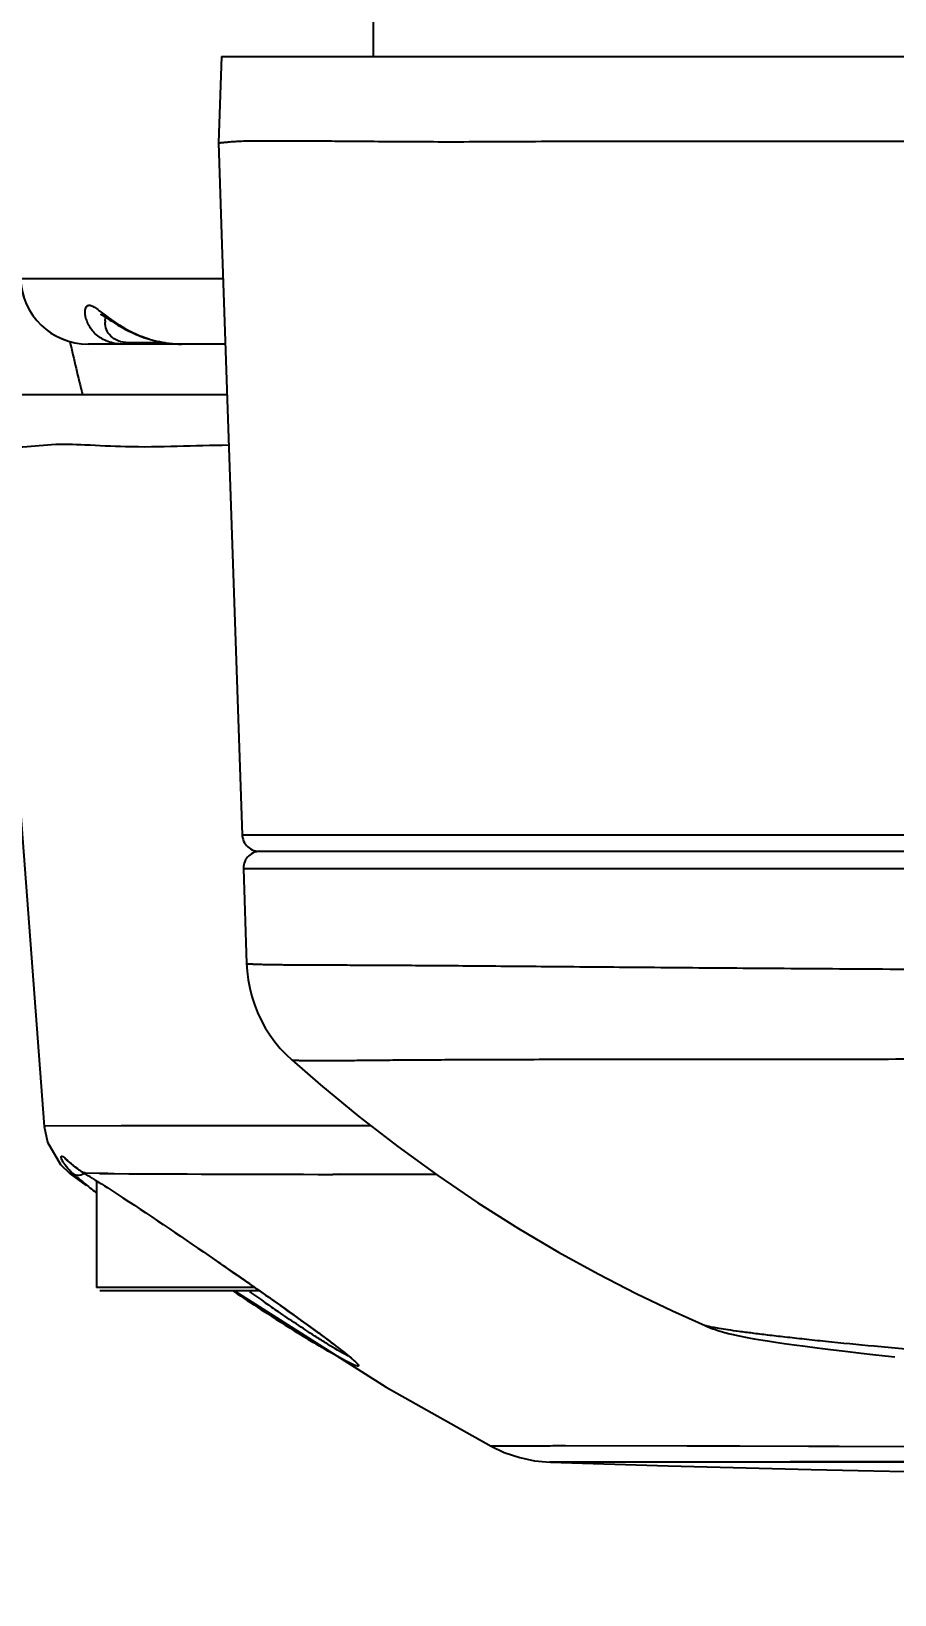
# Model space of a CAD drawing. Header units: millimetres. Extents: x 5828 to 6704, y 123 to 421.
# Drawn here: x 6587.264 to 6588.967, y 242.748 to 245.83 of the extents above; entities that cross this region are included whole.
import ezdxf

# ---------------------------------------------------------------- set-up
doc = ezdxf.new("R2010")
doc.units = ezdxf.units.MM
for name, color, linetype in [('外形图', 7, 'Continuous'), ('尺寸标注', 7, 'Continuous'), ('运动范围', 7, 'Continuous')]:
    doc.layers.add(name, color=color, linetype=linetype)
doc.styles.add('微软雅黑', font='msyh.ttc', dxfattribs={"height": 1.5})
doc.dimstyles.new('尺寸标注_1_15比例', dxfattribs={"dimtxt": 1.5, "dimasz": 1.25, "dimexe": 0.5, "dimexo": 0.4, "dimgap": 0.5, "dimtad": 1, "dimdec": 1, "dimlfac": 15, "dimdsep": 46, "dimtxsty": '微软雅黑', "dimcen": 0.09, "dimadec": 0, "dimazin": 0, "dimtp": 0.01, "dimtm": 0.01, "dimtfac": 1, "dimtdec": 1, "dimtofl": 0, "dimtmove": 0, "dimatfit": 3, "dimfxl": 1, "dimtolj": 1, "dimarcsym": 0})

# ---------------------------------------------------------------- blocks, each defined once
blk = doc.blocks.new('*D770')
at = {"layer": 'Defpoints', "color": 0}
for p in [(6551.3884, 249.6138), (6591.2263, 249.6138), (6637.3008, 249.6138), (6628.0365, 243.1292), (6583.7661, 238.2698)]:
    blk.add_point(p, dxfattribs=at)
at = {"layer": '尺寸标注', "color": 0, "lineweight": -2}
blk.add_arc((6591.2263, 249.6138), 13.5772, 185.27685, 344.73221, dxfattribs=at)
at = {"layer": '尺寸标注', "color": 0}
for points in [[(6577.9147, 248.3747), (6577.4985, 248.3555), (6577.6491, 249.6138)], [(6604.5277, 245.9929), (6604.1211, 246.084), (6604.5977, 247.2582)]]:
    blk.add_solid(points, dxfattribs=at)
at = {"layer": '尺寸标注', "color": 0, "insert": (6591.5441, 237.3197), "char_height": 1.5, "attachment_point": 5, "rotation": 1.4808, "style": '微软雅黑'}
blk.add_mtext('\\A1;+\\A1;170%%d', dxfattribs=at)

msp = doc.modelspace()

# ---------------------------------------------------------------- linework, layer by layer
at = {"layer": '外形图', "color": 7, "linetype": 'Continuous'}
for p, q in [((6587.9387, 245.7805), (6587.9387, 245.8805)), ((6587.639, 245.7805), (6587.6331, 245.6108)), ((6587.639, 245.7805), (6594.8103, 245.7805)), ((6587.6425, 245.3424), (6587.2431, 245.3424)), ((6587.4105, 245.2668), (6587.4194, 245.261)), ((6587.6469, 245.2138), (6587.3762, 245.2138)), ((6587.5279, 245.2164), (6587.4555, 245.2164)), ((6587.5479, 245.2142), (6587.548, 245.2142)), ((6587.6504, 245.1138), (6587.1982, 245.1138)), ((6587.2091, 244.7471), (6587.2894, 243.6714)), ((6587.6802, 244.246), (6596.7911, 244.2459)), ((6587.7147, 244.2138), (6587.7115, 244.2135)), ((6587.7135, 244.2138), (6596.7779, 244.2138)), ((6587.6825, 244.1793), (6587.6888, 243.9926)), ((6587.4414, 243.6724), (6587.288, 243.6718)), ((6587.2893, 243.6718), (6587.2893, 243.6718)), ((6587.8212, 243.6728), (6587.4414, 243.6724)), ((6587.7453, 243.6728), (6587.4797, 243.6725)), ((6587.9178, 243.6729), (6587.8212, 243.6728)), ((6587.9334, 243.6728), (6587.8212, 243.6728)), ((6587.3218, 243.596), (6587.3407, 243.5781)), ((6587.3461, 243.5785), (6587.3396, 243.579)), ((6587.3402, 243.5783), (6587.3401, 243.5784)), ((6587.3401, 243.5784), (6587.3401, 243.5784)), ((6587.3461, 243.5785), (6587.3402, 243.5783)), ((6587.3407, 243.5781), (6587.3726, 243.5549)), ((6587.3538, 243.5719), (6587.3461, 243.5785)), ((6587.3661, 243.5804), (6587.3707, 243.5776)), ((6587.3689, 243.5789), (6587.3707, 243.5776)), ((6587.4152, 243.5786), (6587.3689, 243.5789)), ((6588.0626, 243.5768), (6587.8586, 243.5769)), ((6587.9564, 243.5768), (6587.873, 243.577)), ((6587.393, 243.5637), (6587.393, 243.3538)), ((6587.615, 243.4161), (6587.6236, 243.4102)), ((6587.615, 243.416), (6587.6441, 243.396)), ((6587.6236, 243.4102), (6587.6328, 243.4039)), ((6587.6441, 243.396), (6587.6758, 243.374)), ((6587.7048, 243.3538), (6587.393, 243.3538)), ((6587.6758, 243.374), (6587.7066, 243.3526)), ((6587.7143, 243.3471), (6587.3997, 243.3471)), ((6587.7155, 243.3465), (6587.7261, 243.339)), ((6587.7261, 243.339), (6587.7325, 243.3345)), ((6587.7325, 243.3345), (6587.7421, 243.3277)), ((6587.7421, 243.3277), (6587.7554, 243.3183)), ((6587.764, 243.3121), (6587.7901, 243.2935)), ((6588.6691, 243.2566), (6588.6755, 243.2554)), ((6588.6755, 243.2554), (6588.6824, 243.2541)), ((6588.6824, 243.2541), (6588.6898, 243.2529)), ((6588.6898, 243.2529), (6588.6978, 243.2515)), ((6588.6978, 243.2515), (6588.7065, 243.2501)), ((6588.7065, 243.2501), (6588.716, 243.2486)), ((6588.716, 243.2486), (6588.7315, 243.2463)), ((6588.7315, 243.2463), (6588.7489, 243.2437)), ((6588.7489, 243.2437), (6588.7684, 243.241)), ((6588.7684, 243.241), (6588.79, 243.2381)), ((6588.79, 243.2381), (6588.8139, 243.2349)), ((6588.8139, 243.2349), (6588.8402, 243.2316)), ((6588.8402, 243.2316), (6588.8692, 243.2281)), ((6587.9003, 243.2096), (6587.901, 243.2089)), ((6588.8692, 243.2281), (6588.9008, 243.2243)), ((6588.9008, 243.2243), (6588.9236, 243.2217)), ((6588.9236, 243.2217), (6588.9477, 243.219)), ((6588.9477, 243.219), (6588.9667, 243.217)), ((6588.271, 243.0413), (6588.1692, 243.0408)), ((6588.2872, 243.0413), (6588.1757, 243.0408)), ((6588.2929, 243.0414), (6588.271, 243.0413)), ((6588.3177, 243.0414), (6588.2929, 243.0414)), ((6590.4022, 243.0355), (6588.3177, 243.0414)), ((6588.2861, 243.0094), (6588.286, 243.0094)), ((6588.2873, 243.0094), (6588.2873, 243.0094)), ((6589.8981, 243.0101), (6588.2958, 243.0094))]:
    msp.add_line(p, q, dxfattribs=at)
for points in [[(6587.6331, 245.6108), (6587.6402, 245.41), (6587.6802, 244.246)], [(6587.4017, 245.2722), (6587.4016, 245.2722), (6587.4018, 245.2722), (6587.4023, 245.2719), (6587.4032, 245.2714), (6587.4046, 245.2706), (6587.4062, 245.2696), (6587.4082, 245.2684), (6587.4105, 245.2668)], [(6587.4194, 245.261), (6587.423, 245.2587), (6587.4268, 245.2562), (6587.4309, 245.2537), (6587.4352, 245.2511), (6587.4399, 245.2483), (6587.4449, 245.2455), (6587.4503, 245.2426), (6587.4563, 245.2395), (6587.4629, 245.2364), (6587.47, 245.2332), (6587.4776, 245.2301), (6587.4858, 245.227), (6587.4946, 245.2241), (6587.504, 245.2214), (6587.5139, 245.219), (6587.5246, 245.2169), (6587.536, 245.2153), (6587.5485, 245.2142), (6587.5605, 245.2138)], [(6587.6802, 244.246), (6587.6803, 244.2442), (6587.6808, 244.2407), (6587.6817, 244.2373), (6587.6829, 244.234), (6587.6845, 244.2308), (6587.6864, 244.2278), (6587.6886, 244.2251), (6587.691, 244.2225), (6587.6938, 244.2203), (6587.6967, 244.2184), (6587.6998, 244.2167), (6587.7031, 244.2155), (6587.7065, 244.2145), (6587.71, 244.214), (6587.7135, 244.2138)], [(6587.7115, 244.2135), (6587.7081, 244.2129), (6587.7048, 244.2119), (6587.7016, 244.2106), (6587.6986, 244.209), (6587.6957, 244.2071), (6587.6931, 244.2049), (6587.6907, 244.2024), (6587.6886, 244.1997), (6587.6867, 244.1968), (6587.6852, 244.1937), (6587.684, 244.1904), (6587.6831, 244.1871), (6587.6826, 244.1837), (6587.6825, 244.1803), (6587.6825, 244.1793)], [(6587.6888, 243.9926), (6587.6897, 243.9774), (6587.6918, 243.9607), (6587.6949, 243.9441), (6587.699, 243.9278), (6587.7042, 243.9117), (6587.7104, 243.896), (6587.7175, 243.8808), (6587.7256, 243.866), (6587.7346, 243.8518), (6587.7445, 243.8381), (6587.7552, 243.8252), (6587.7667, 243.8129), (6587.7778, 243.8025)], [(6587.7778, 243.8025), (6587.8343, 243.7533), (6587.9098, 243.6911), (6587.987, 243.6315), (6588.0655, 243.5747), (6588.1449, 243.5209), (6588.2246, 243.4704), (6588.304, 243.4235), (6588.3818, 243.3806), (6588.4571, 243.3419), (6588.5286, 243.3075), (6588.5929, 243.2787)], [(6587.4414, 243.6724), (6587.292, 243.672), (6587.2893, 243.6718)], [(6587.2894, 243.6714), (6587.2961, 243.6401), (6587.3218, 243.596)], [(6587.3342, 243.6048), (6587.3336, 243.6051), (6587.3419, 243.5983)], [(6587.3419, 243.5983), (6587.3523, 243.59), (6587.3661, 243.5804)], [(6587.7066, 243.3526), (6587.736, 243.3319), (6587.764, 243.3121)], [(6587.6648, 243.3471), (6587.9638, 243.157), (6588.1712, 243.0407)], [(6587.7901, 243.2935), (6587.8142, 243.2761), (6587.8358, 243.2603), (6587.8549, 243.2461), (6587.871, 243.2338), (6587.8841, 243.2235), (6587.894, 243.2153), (6587.9003, 243.2096)], [(6588.5929, 243.2787), (6588.5971, 243.2769), (6588.6027, 243.2746), (6588.6081, 243.2726), (6588.6132, 243.2708), (6588.6181, 243.2691), (6588.6226, 243.2677), (6588.6269, 243.2664), (6588.6309, 243.2653), (6588.6346, 243.2643), (6588.6381, 243.2633), (6588.6415, 243.2625), (6588.6447, 243.2617), (6588.6479, 243.261), (6588.6509, 243.2603), (6588.654, 243.2596), (6588.657, 243.259), (6588.66, 243.2584), (6588.663, 243.2578), (6588.6691, 243.2566)], [(6588.1712, 243.0407), (6588.1968, 243.0287), (6588.2275, 243.0184), (6588.2561, 243.0124), (6588.2793, 243.0098), (6588.2882, 243.0094)], [(6589.8354, 243.0371), (6588.661, 243.0408), (6588.3177, 243.0414)], [(6589.873, 243.0101), (6588.7607, 243.0098), (6588.4286, 243.0097), (6588.2861, 243.0094)], [(6588.2882, 243.0094), (6588.5202, 243.0023), (6588.8022, 242.995), (6589.1113, 242.9885), (6589.4583, 242.9826), (6589.8421, 242.9773)]]:
    msp.add_lwpolyline(points, dxfattribs=at)
for centre, radius, start, end in [((6587.3761, 245.3472), 0.1334, 182.058, 270.0177), ((6587.3764, 245.3472), 0.1334, 182.0611, 270.0196), ((6587.4429, 245.2566), 0.0332, 174.9011, 180.0375), ((6592.8082, 246.4599), 5.607, 192.7893, 193.8926), ((6587.5606, 245.4129), 0.1991, 266.3798, 269.9807), ((6587.3905, 243.6375), 0.0732, 210.9869, 215.6012), ((6587.4916, 243.7721), 0.229, 230.5902, 232.0959), ((6587.4782, 243.7546), 0.2069, 232.0326, 238.105), ((6587.8532, 244.1583), 0.7702, 229.5921, 229.9684), ((6588.0157, 244.3523), 1.0233, 229.9876, 230.7666), ((6586.708, 242.4795), 1.2827, 58.178, 58.9869), ((6587.8823, 311.3991), 67.8222, 269.591603, 269.980005), ((6588.3893, 244.8108), 1.6148, 230.7865, 231.8365), ((6580.3741, 232.8638), 12.7977, 54.99487, 55.44588), ((6590.4859, 247.5639), 5.0751, 236.2048, 236.9371), ((6590.2998, 247.0186), 4.5031, 234.65, 235.1361), ((6590.1046, 246.7389), 4.162, 235.1391, 235.3472), ((6590.2281, 247.1689), 4.6034, 236.9438, 237.1343), ((6589.7486, 246.4203), 3.7145, 237.0795, 238.3656), ((6589.9671, 246.5399), 3.9202, 235.3469, 235.5739), ((6583.8416, 237.7871), 6.7759, 54.16006, 54.71698), ((6585.419, 239.9757), 4.0781, 53.7806, 54.1225), ((6585.9187, 240.6584), 3.2321, 53.5647, 53.7752), ((6589.186, 245.5079), 2.6425, 238.3761, 239.0126), ((6586.2068, 241.0487), 2.747, 53.3636, 53.5644)]:
    msp.add_arc(centre, radius, start, end, dxfattribs=at)
for points, knots in [([(6587.6331, 245.6108), (6587.6331, 245.6108), (6587.6332, 245.6107), (6587.6335, 245.6107), (6587.6342, 245.6106), (6587.6354, 245.6107), (6587.637, 245.6108), (6587.6391, 245.611), (6587.6417, 245.6113), (6587.6447, 245.6116), (6587.6497, 245.6121), (6587.6571, 245.6127), (6587.6674, 245.6135), (6587.6796, 245.6141), (6587.6935, 245.6144), (6587.7093, 245.6146), (6587.727, 245.6147), (6587.7464, 245.6147), (6587.7759, 245.6145), (6587.8173, 245.6143), (6587.8722, 245.6141), (6587.9341, 245.6136), (6588.0029, 245.613), (6588.0783, 245.6127), (6588.1603, 245.6129), (6588.2486, 245.6134), (6588.3432, 245.6139), (6588.4437, 245.6139), (6588.55, 245.6138), (6588.6618, 245.6139), (6588.779, 245.6139), (6588.9013, 245.614), (6589.0284, 245.6134), (6589.1601, 245.6127), (6589.2961, 245.6124), (6589.4361, 245.6127), (6589.5798, 245.6134), (6589.727, 245.6141), (6589.8773, 245.6144), (6590.0303, 245.6147), (6590.1859, 245.6148), (6590.3436, 245.6146), (6590.5032, 245.6138), (6590.6642, 245.6122), (6590.7721, 245.6112), (6590.8262, 245.6107)], [0, 0, 0, 0, 0.00003, 0.000088, 0.000311, 0.00068, 0.001197, 0.001862, 0.002674, 0.003634, 0.00474, 0.007389, 0.010616, 0.01442, 0.018798, 0.02375, 0.029272, 0.035362, 0.042017, 0.057009, 0.074219, 0.093616, 0.115162, 0.138806, 0.164497, 0.192182, 0.221804, 0.253304, 0.286615, 0.321666, 0.358387, 0.396702, 0.436536, 0.477806, 0.520423, 0.564297, 0.609338, 0.655453, 0.702547, 0.750519, 0.79927, 0.848696, 0.898697, 0.949166, 1, 1, 1, 1]), ([(6587.3709, 245.2698), (6587.3705, 245.2724), (6587.3701, 245.2772), (6587.3709, 245.2831), (6587.3725, 245.2869), (6587.3741, 245.2889), (6587.3764, 245.2902), (6587.379, 245.2905), (6587.3821, 245.2899), (6587.3854, 245.2884), (6587.3891, 245.2863), (6587.3948, 245.2824), (6587.4025, 245.2764), (6587.409, 245.2714), (6587.4124, 245.2688)], [0, 0, 0, 0, 0.120447, 0.223903, 0.267764, 0.306755, 0.343462, 0.382396, 0.428332, 0.48415, 0.550191, 0.625669, 0.800423, 1, 1, 1, 1]), ([(6587.4444, 245.2138), (6587.4345, 245.2138), (6587.4156, 245.2169), (6587.3924, 245.2304), (6587.3794, 245.2462), (6587.3732, 245.2597), (6587.3715, 245.2665), (6587.3709, 245.2698)], [0, 0, 0, 0, 0.298194, 0.55767, 0.79059, 0.89886, 1, 1, 1, 1]), ([(6587.4098, 245.2596), (6587.4098, 245.2602), (6587.4101, 245.2625), (6587.4107, 245.2648), (6587.4113, 245.2664)], [0, 0, 0, 0, 0.259192, 1, 1, 1, 1]), ([(6587.4124, 245.2688), (6587.4165, 245.2657), (6587.4251, 245.2595), (6587.4439, 245.2471), (6587.4707, 245.2327), (6587.5074, 245.2196), (6587.534, 245.2151), (6587.5479, 245.2142)], [0, 0, 0, 0, 0.10379, 0.215178, 0.456429, 0.718915, 1, 1, 1, 1]), ([(6587.4555, 245.2164), (6587.4487, 245.2164), (6587.4359, 245.2185), (6587.4205, 245.2283), (6587.4117, 245.2418), (6587.4097, 245.2518), (6587.4097, 245.2566)], [0, 0, 0, 0, 0.30458, 0.558464, 0.786326, 1, 1, 1, 1]), ([(6587.4444, 245.2138), (6587.4463, 245.2138), (6587.4501, 245.2143), (6587.4538, 245.2156), (6587.4555, 245.2164)], [0, 0, 0, 0, 0.496493, 1, 1, 1, 1]), ([(6587.2398, 245.0111), (6587.2613, 245.0117), (6587.3045, 245.0178), (6587.3749, 245.0155), (6587.4911, 245.0085), (6587.5857, 245.0145), (6587.6535, 245.0148)], [0, 0, 0, 0, 0.156208, 0.314991, 0.509006, 1, 1, 1, 1]), ([(6596.779, 244.1785), (6596.7392, 244.1785), (6596.6795, 244.1788), (6596.5996, 244.1793), (6596.539, 244.1794), (6596.4778, 244.1794), (6596.3951, 244.1792), (6596.2908, 244.1793), (6596.1643, 244.1793), (6596.036, 244.1793), (6595.906, 244.1793), (6595.7293, 244.1793), (6595.5043, 244.1793), (6595.2767, 244.1793), (6595.0915, 244.1793), (6594.9743, 244.1793), (6594.8798, 244.1793), (6594.8085, 244.1793), (6594.7362, 244.1793), (6594.6572, 244.1794), (6594.5626, 244.1794), (6594.3868, 244.1794), (6594.1045, 244.1793), (6593.6974, 244.1793), (6593.2096, 244.1793), (6592.657, 244.1793), (6592.0576, 244.1793), (6591.4309, 244.1793), (6590.9009, 244.1793), (6590.4788, 244.1793), (6590.1696, 244.1793), (6589.869, 244.1793), (6589.5796, 244.1793), (6589.3037, 244.1793), (6589.0436, 244.1793), (6588.8013, 244.1793), (6588.6116, 244.1793), (6588.4701, 244.1793), (6588.3724, 244.1793), (6588.2805, 244.1793), (6588.1946, 244.1793), (6588.1149, 244.1793), (6588.0416, 244.1793), (6587.9748, 244.1793), (6587.9148, 244.1793), (6587.8615, 244.1793), (6587.8214, 244.1793), (6587.7928, 244.1793), (6587.7739, 244.1793), (6587.7568, 244.1793), (6587.7415, 244.1793), (6587.7279, 244.1793), (6587.7161, 244.1793), (6587.7074, 244.1793), (6587.7013, 244.1793), (6587.6974, 244.1793), (6587.6939, 244.1793), (6587.6909, 244.1793), (6587.6884, 244.1793), (6587.6866, 244.1793), (6587.6854, 244.1793), (6587.6846, 244.1793), (6587.684, 244.1793), (6587.6835, 244.1793), (6587.683, 244.1793), (6587.6828, 244.1793), (6587.6826, 244.1793), (6587.6825, 244.1793), (6587.6825, 244.1793), (6587.6825, 244.1793), (6587.6825, 244.1793)], [0, 0, 0, 0, 0.013117, 0.01969, 0.026352, 0.033098, 0.039898, 0.053603, 0.067517, 0.081621, 0.095907, 0.110396, 0.139893, 0.170109, 0.18544, 0.200986, 0.208748, 0.216623, 0.224493, 0.232585, 0.242672, 0.255718, 0.290548, 0.335777, 0.389994, 0.451407, 0.518029, 0.587679, 0.658065, 0.692819, 0.726902, 0.760035, 0.791942, 0.822358, 0.851032, 0.877732, 0.902243, 0.913617, 0.924372, 0.934485, 0.943934, 0.9527, 0.960764, 0.968107, 0.974714, 0.980574, 0.985676, 0.98794, 0.990013, 0.991894, 0.993581, 0.995074, 0.996372, 0.997475, 0.997952, 0.99838, 0.998758, 0.999087, 0.999365, 0.999593, 0.999688, 0.999771, 0.999841, 0.999898, 0.999943, 0.999974, 0.999986, 0.999994, 0.999998, 1, 1, 1, 1]), ([(6587.6888, 243.9926), (6587.6888, 243.9926), (6587.6889, 243.9925), (6587.689, 243.9925), (6587.6893, 243.9924), (6587.6898, 243.9923), (6587.6908, 243.9922), (6587.6922, 243.9921), (6587.694, 243.992), (6587.6963, 243.9918), (6587.6989, 243.9917), (6587.7033, 243.9915), (6587.7097, 243.9912), (6587.7186, 243.9909), (6587.7291, 243.9907), (6587.7411, 243.9905), (6587.7547, 243.9903), (6587.7699, 243.9902), (6587.7866, 243.9901), (6587.812, 243.9899), (6587.8476, 243.9898), (6587.8949, 243.9896), (6587.9482, 243.9894), (6588.0075, 243.989), (6588.0727, 243.9886), (6588.1437, 243.988), (6588.2203, 243.9874), (6588.3331, 243.9864), (6588.4871, 243.9851), (6588.6865, 243.9835), (6588.9043, 243.982), (6589.139, 243.9806), (6589.3889, 243.9792), (6589.6522, 243.978), (6590.0243, 243.9762), (6590.3085, 243.9749), (6590.5009, 243.9743)], [0, 0, 0, 0, 0.000026, 0.000084, 0.000178, 0.000308, 0.000677, 0.001191, 0.001848, 0.00265, 0.003595, 0.004682, 0.007283, 0.010449, 0.014176, 0.018461, 0.023302, 0.028697, 0.034644, 0.041141, 0.05578, 0.072599, 0.091576, 0.112682, 0.13588, 0.161127, 0.188373, 0.217564, 0.281556, 0.352624, 0.430256, 0.513906, 0.602978, 0.69683, 0.794771, 1, 1, 1, 1]), ([(6587.7778, 243.8025), (6587.7778, 243.8025), (6587.7779, 243.8025), (6587.7782, 243.8024), (6587.7789, 243.8023), (6587.78, 243.8022), (6587.7814, 243.8021), (6587.7833, 243.802), (6587.7856, 243.8019), (6587.7882, 243.8018), (6587.7925, 243.8016), (6587.7989, 243.8015), (6587.8076, 243.8013), (6587.8179, 243.8013), (6587.8297, 243.8012), (6587.843, 243.8012), (6587.8636, 243.8013), (6587.8932, 243.8016), (6587.9332, 243.8019), (6587.9791, 243.8024), (6588.0309, 243.8027), (6588.0885, 243.8031), (6588.1518, 243.8034), (6588.2207, 243.8036), (6588.295, 243.8037), (6588.4047, 243.8038), (6588.5543, 243.8039), (6588.7482, 243.804), (6588.96, 243.8043), (6589.1883, 243.8046), (6589.4315, 243.8049), (6589.6878, 243.8053), (6590.0504, 243.8058), (6590.3274, 243.8058), (6590.5149, 243.806)], [0, 0, 0, 0, 0.000039, 0.000113, 0.000369, 0.000768, 0.00131, 0.001996, 0.002824, 0.003794, 0.004905, 0.007547, 0.010746, 0.014498, 0.018801, 0.023652, 0.029051, 0.041484, 0.056094, 0.07287, 0.091796, 0.112845, 0.135985, 0.161171, 0.188358, 0.217491, 0.281374, 0.352349, 0.42991, 0.513518, 0.602583, 0.696467, 0.794483, 1, 1, 1, 1]), ([(6587.3239, 243.6077), (6587.3237, 243.6085), (6587.3233, 243.6098), (6587.3232, 243.6112), (6587.3233, 243.6117)], [0, 0, 0, 0, 0.600333, 1, 1, 1, 1]), ([(6587.3233, 243.6117), (6587.3233, 243.612), (6587.3235, 243.6124), (6587.324, 243.6126), (6587.3243, 243.6126)], [0, 0, 0, 0, 0.519986, 1, 1, 1, 1]), ([(6587.3243, 243.6126), (6587.3273, 243.6127), (6587.3343, 243.6043), (6587.3413, 243.5992), (6587.3462, 243.5952)], [0, 0, 0, 0, 0.325606, 1, 1, 1, 1]), ([(6587.3461, 243.5785), (6587.3446, 243.5798), (6587.3391, 243.5849), (6587.3342, 243.5905), (6587.331, 243.5949)], [0, 0, 0, 0, 0.272051, 1, 1, 1, 1]), ([(6587.3461, 243.5785), (6587.3495, 243.576), (6587.3591, 243.5738), (6587.3676, 243.5784), (6587.3708, 243.5816)], [0, 0, 0, 0, 0.481639, 1, 1, 1, 1]), ([(6587.3843, 243.5694), (6587.4007, 243.5593), (6587.4784, 243.5094), (6587.5548, 243.4575), (6587.615, 243.4161)], [0, 0, 0, 0, 0.208718, 1, 1, 1, 1]), ([(6587.8442, 243.2449), (6587.8373, 243.2492), (6587.8058, 243.2691), (6587.7749, 243.2899), (6587.7509, 243.3063)], [0, 0, 0, 0, 0.218352, 1, 1, 1, 1]), ([(6590.5649, 243.1668), (6590.4306, 243.1675), (6590.1715, 243.171), (6589.8545, 243.1805), (6589.6175, 243.1908), (6589.455, 243.1992), (6589.3041, 243.2083), (6589.166, 243.2179), (6589.0413, 243.2277), (6588.9309, 243.2373), (6588.8482, 243.2454), (6588.7896, 243.2516), (6588.7515, 243.2558), (6588.7174, 243.2598), (6588.6873, 243.2635), (6588.6614, 243.2669), (6588.6396, 243.27), (6588.6219, 243.2727), (6588.6098, 243.2747), (6588.6023, 243.2762), (6588.5982, 243.2771), (6588.5952, 243.2779), (6588.5935, 243.2784), (6588.5929, 243.2787)], [0, 0, 0, 0, 0.203767, 0.393357, 0.481256, 0.563776, 0.640381, 0.710594, 0.77398, 0.830155, 0.878783, 0.900174, 0.919572, 0.936947, 0.952273, 0.965523, 0.976676, 0.98571, 0.992613, 0.995261, 0.997373, 0.998952, 1, 1, 1, 1]), ([(6587.8853, 243.2084), (6587.8813, 243.2105), (6587.861, 243.2214), (6587.8413, 243.233), (6587.8255, 243.2425)], [0, 0, 0, 0, 0.199676, 1, 1, 1, 1]), ([(6587.8906, 243.2183), (6587.8878, 243.2196), (6587.8719, 243.2278), (6587.8567, 243.2371), (6587.8442, 243.2449)], [0, 0, 0, 0, 0.173889, 1, 1, 1, 1]), ([(6587.846, 243.2529), (6587.8504, 243.2497), (6587.8653, 243.2385), (6587.8802, 243.2271), (6587.8904, 243.2187)], [0, 0, 0, 0, 0.290588, 1, 1, 1, 1]), ([(6587.8991, 243.2113), (6587.901, 243.2096), (6587.9043, 243.2068), (6587.9073, 243.2031), (6587.9101, 243.2005), (6587.9086, 243.1981), (6587.905, 243.1996), (6587.8975, 243.2019), (6587.8905, 243.2057), (6587.8853, 243.2084)], [0, 0, 0, 0, 0.176207, 0.29851, 0.366454, 0.396643, 0.464383, 0.58801, 1, 1, 1, 1])]:
    msp.add_open_spline(points, degree=3, knots=knots, dxfattribs=at)
for points in [[(6587.3278, 243.5998), (6587.3263, 243.6024), (6587.3249, 243.605), (6587.3239, 243.6077)], [(6587.8904, 243.2187), (6587.8933, 243.2163), (6587.8963, 243.2138), (6587.8991, 243.2113)]]:
    msp.add_open_spline(points, degree=3, dxfattribs=at)
at = {"layer": '运动范围', "color": 0, "linetype": 'Continuous', "lineweight": 0}
msp.add_arc((6591.2263, 249.6198), 37.378, 10, 350, dxfattribs=at)

# ---------------------------------------------------------------- dimensions: what is measured, and where the dimension line sits
at = {"layer": '尺寸标注'}
dim = msp.add_angular_dim_2l(base=(6583.7661, 238.2698), line1=((6628.0365, 243.1292), (6591.2263, 249.6138)), line2=((6551.3884, 249.6138), (6637.3008, 249.6138)), text='\\A1;+<>', dimstyle='尺寸标注_1_15比例', override={"dimtxsty": '微软雅黑'}, dxfattribs=at)
dim.commit()
dim.dimension.update_dxf_attribs({"geometry": '*D770', "text_midpoint": (6591.5772, 236.0411), "dimtype": 162})

doc.saveas('drawing.dxf')
